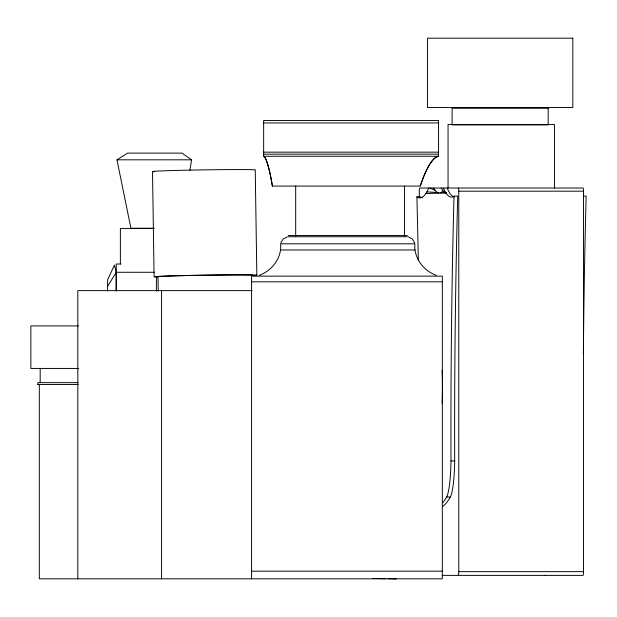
<?xml version="1.0" encoding="UTF-8"?>
<svg xmlns="http://www.w3.org/2000/svg" width="617" height="617" viewBox="0 0 617 617"><rect width="100%" height="100%" fill="white"/><g stroke="black" fill="none" stroke-linecap="round" stroke-linejoin="round"><path stroke-width="0.93" d="M189.913 170.269L191.563 159.818L181.984 153.109L127.626 153.109L116.96 159.818L130.912 228.236L153.972 228.236M436.234 275.282C423.432 270.824 413.521 257.613 414.902 243.808L280.619 243.808C281.992 257.605 272.112 270.817 259.325 275.282M280.812 242.905L283.188 239.003L287.252 236.882M107.582 286.342L116.235 272.282L114.415 265.094L107.582 279.856L107.582 291M425.861 193.483L438.834 193.19M263.644 122.93L438.556 122.93M263.644 152.16L438.556 152.16M263.644 154.165L438.556 154.165M116.96 159.818L191.563 159.818M272.39 186.072L420.277 186.072A50.309 13.875 -77.7 0 1 438.556 156.263L438.556 120.485L263.644 120.485L263.644 156.263A51.481 5.954 83.4 0 1 272.39 186.072A47.964 6.486 83.8 0 0 263.644 156.263L438.556 156.263A53.64 13.551 -78.2 0 0 420.277 186.072M458.338 188.023A3.162 0.44 90 0 1 458.778 191.185L583.512 191.185L583.512 571.658A3.725 0.517 -90 0 1 582.996 575.383L442.011 575.383M446.438 192.828L440.137 192.828L446.168 192.882A176.871 24.657 88.4 0 1 441.124 188.023M443.453 188.023A185.802 25.667 90 0 0 454.027 196.129L457.721 196.129A1217.773 168.24 -90 0 0 454.683 460.961A41.601 5.746 -90 0 1 450.333 497.001A395.065 54.581 -90 0 1 442.644 506.464M583.381 196.129L586.15 196.129A1217.773 168.24 90 0 0 583.373 353.919M418.311 260.521A1152.548 159.225 -90 0 0 416.884 196.846L420.578 196.846A215.186 29.732 90 0 0 422.583 197.802M153.98 228.444L120.384 228.444L120.384 263.945M288.17 235.517L407.336 235.517M288.17 236.743L407.336 236.743M280.619 249.978L414.902 249.978M121.009 264.014L116.235 264.014L116.235 291.178M154.481 272.282L116.235 272.282L116.22 286.743A1020.634 7.543 -90 0 0 116.212 290.584M251.582 281.815L442.327 281.815M252.098 290.615L77.819 290.615L77.819 578.815M78.467 325.923L30.85 325.923L30.85 368.442L78.467 368.442M78.182 382.656L37.868 382.656L37.868 384.615M37.868 384.53L78.22 384.53M442.821 502.732A395.065 54.581 -90 0 0 446.639 497.001A41.601 5.746 -90 0 0 450.988 460.961L454.683 460.961M446.639 497.001L450.333 497.001M251.582 571.172L442.327 571.172M458.261 575.383A3.725 0.517 -90 0 0 458.778 571.658L583.512 571.658M388.008 578.754L396.268 578.792L389.851 578.438M385.386 578.715L372.467 578.445M426.841 191.902L437.931 192.504M408.253 236.882L412.326 239.003L414.701 242.905M256.834 275.213L255.245 169.953A52.098 0.833 -0.9 0 0 189.874 170.13A52.098 0.833 -0.9 0 0 154.605 171.703M158.006 276.763L158.222 290.869M152.499 171.518L154.096 276.778M554.459 188.015L554.459 124.503L448.05 124.503L448.05 188.015M458.778 191.185L458.778 571.658M419.29 197.216L419.29 191.44A3.417 0.47 -90 0 1 419.745 188.023L583.073 188.023A3.162 0.44 90 0 1 583.512 191.185M404.482 186.033L404.482 236.041M295.682 186.033L295.682 236.041M251.582 578.815L251.582 276.146L442.327 276.146L442.327 578.815L39.326 578.815L39.326 384.53M161.561 290.615L161.561 578.815M156.394 277.002L156.394 291.193M40.182 368.442L40.182 382.471M442.134 370.624A51.959 7.18 90 0 1 442.134 403.078M434.977 190.105A183.195 90.444 86.5 0 1 429.872 188.023M428.769 188.023A215.186 29.732 90 0 1 416.884 196.846M454.158 196.993A185.802 25.667 90 0 1 447.148 188.023M450.988 460.961A1217.773 168.24 90 0 1 454.027 196.129M442.96 190.761A169.991 23.485 90 0 1 433.566 188.023M544.765 575.383A5.337 0.74 -90 0 1 544.664 575.337M157.659 277.01A52.098 0.833 -0.9 0 1 191.471 275.39A52.098 0.833 -0.9 0 1 244.047 274.858A52.098 0.833 -0.9 0 1 252.785 275.591M252.908 275.275A48.172 0.771 -0.9 0 0 192.519 275.437A48.172 0.771 -0.9 0 0 158.014 276.717M572.823 38.185L427.458 38.185L427.458 107.559L572.823 107.559L572.823 38.185M548.197 108.237L452.114 108.237L452.114 124.919L548.197 124.919L548.197 108.237"/></g></svg>
